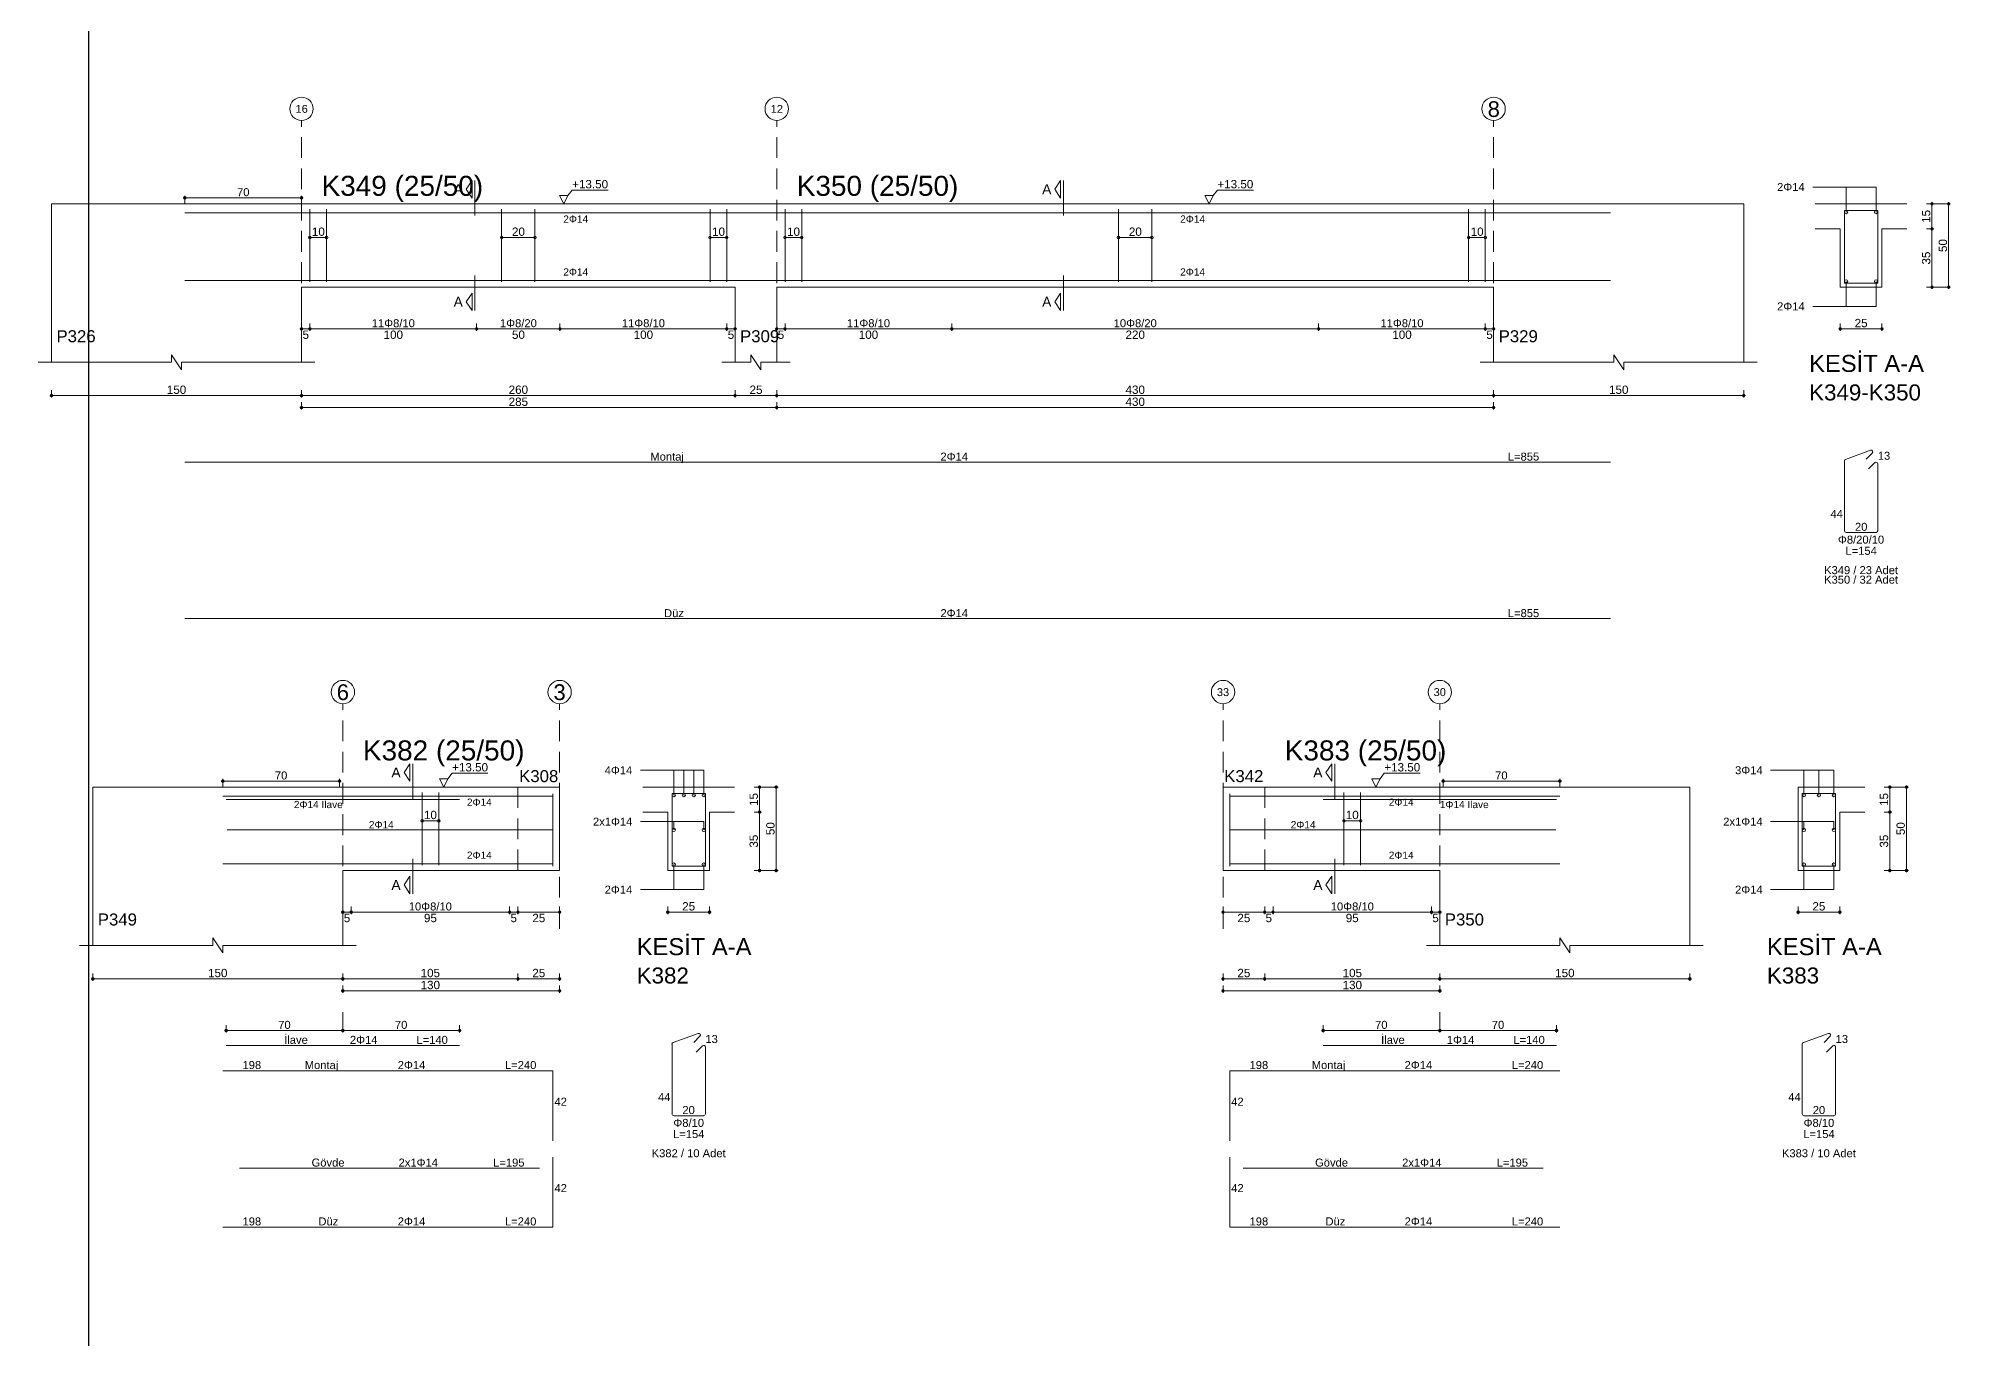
# Model space of a CAD drawing. Header units: millimetres. Extents: x 23801 to 80069, y 9628 to 14137.
# Drawn here: x 68158 to 69878, y 9637 to 10814 of the extents above; entities that cross this region are included whole.
import ezdxf

# ---------------------------------------------------------------- set-up
doc = ezdxf.new("R2010")
doc.units = ezdxf.units.MM
doc.linetypes.add('DASHDOT2', pattern=[12.7, 6.35, -3.175, 0, -3.175])
doc.linetypes.add('DASHED4', pattern=[18.75, 12.5, -6.25])
doc.layers.add('aks', color=251, linetype='DASHDOT2', lineweight=35)
for name, color, linetype in [('Donatı Topl. Uzun. Yazısı', 7, 'Continuous'), ('Donatı Uz. Yazısı', 7, 'Continuous'), ('Donatı Yazısı', 7, 'Continuous'), ('Donatı Çizgisi', 7, 'Continuous'), ('Kiriş', 7, 'Continuous'), ('Standart', 7, 'Continuous'), ('Ölçülendirme', 7, 'Continuous')]:
    doc.layers.add(name, color=color, linetype=linetype)
doc.styles.add('arial_1_18', font='arial.ttf', dxfattribs={"height": 0.2})

# ---------------------------------------------------------------- blocks, each defined once
blk = doc.blocks.new('IDE213Entity7553')
at = {"layer": 'aks', "color": 30, "linetype": 'DASHED4', "lineweight": 5}
for points in [[(22953.9, 2001.7), (22953.9, 2136.7)], [(23238.9, 2001.7), (23238.9, 2136.7)], [(23668.9, 2001.7), (23668.9, 2136.7)]]:
    blk.add_lwpolyline(points, dxfattribs=at)
at = {"layer": 'aks', "color": 1, "linetype": 'Continuous', "lineweight": 5}
for centre in [(22953.9, 2143.7), (23238.9, 2143.7), (23668.9, 2143.7)]:
    blk.add_circle(centre, 7, dxfattribs=at)
at = {"layer": 'Donatı Çizgisi', "color": 5, "linetype": 'Continuous', "lineweight": 5}
for points in [[(22883.9, 2081.3), (23738.9, 2081.3)], [(22958.9, 2039.9), (22958.9, 2083.5)], [(22968.9, 2039.9), (22968.9, 2083.5)], [(23073.9, 2039.9), (23073.9, 2083.5)], [(23093.9, 2039.9), (23093.9, 2083.5)], [(23198.9, 2039.9), (23198.9, 2083.5)], [(23208.9, 2039.9), (23208.9, 2083.5)], [(23243.9, 2039.9), (23243.9, 2083.5)], [(23253.9, 2039.9), (23253.9, 2083.5)], [(23443.9, 2039.9), (23443.9, 2083.5)], [(23463.9, 2039.9), (23463.9, 2083.5)], [(23653.9, 2039.9), (23653.9, 2083.5)], [(23663.9, 2039.9), (23663.9, 2083.5)], [(23879.3, 2039.2), (23879.3, 2082.8)], [(23879.3, 2082.8), (23899.3, 2082.8)], [(23899.3, 2039.2), (23899.3, 2082.8)], [(22883.9, 2040.7), (23738.9, 2040.7)], [(23879.3, 2039.2), (23899.3, 2039.2)], [(23880, 1933.4), (23895, 1938.9)], [(22883.9, 1931.7), (23738.9, 1931.7)], [(23879.3, 1890.6), (23879.3, 1932.5)], [(23892.4, 1933.6), (23896, 1937.2)], [(23893.8, 1927.7), (23897.5, 1931.5)], [(23899.3, 1890.6), (23899.3, 1930.7)], [(23880.3, 1889.6), (23898.3, 1889.6)], [(22883.9, 1837.9), (23738.9, 1837.9)]]:
    blk.add_lwpolyline(points, dxfattribs=at)
for centre in [(23880.3, 2081.8), (23898.3, 2081.8), (23880.3, 2040.2), (23898.3, 2040.2)]:
    blk.add_circle(centre, 1, dxfattribs=at)
for centre, start, end in [((23895.3, 1937.9), 315, 110), ((23880.3, 1932.5), 110, 180), ((23898.3, 1930.7), 0, 135), ((23880.3, 1890.6), 180, 270), ((23898.3, 1890.6), 270, 0)]:
    blk.add_arc(centre, 1.02, start, end, dxfattribs=at)
at = {"layer": 'Kiriş', "color": 1, "linetype": 'Continuous', "lineweight": 5}
for points in [[(22803.9, 2086.7), (23818.9, 2086.7)], [(22803.9, 1991.7), (22803.9, 2086.7)], [(23818.9, 1991.7), (23818.9, 2086.7)], [(23861.8, 2086.7), (23916.8, 2086.7)], [(23861.8, 2071.7), (23876.8, 2071.7)], [(23876.8, 2036.7), (23876.8, 2071.7)], [(23901.8, 2071.7), (23916.8, 2071.7)], [(23901.8, 2036.7), (23901.8, 2071.7)], [(22953.9, 2036.7), (23213.9, 2036.7)], [(22953.9, 1991.7), (22953.9, 2036.7)], [(23213.9, 1991.7), (23213.9, 2036.7)], [(23238.9, 2036.7), (23668.9, 2036.7)], [(23238.9, 1991.7), (23238.9, 2036.7)], [(23668.9, 1991.7), (23668.9, 2036.7)], [(23876.8, 2036.7), (23901.8, 2036.7)], [(22881.9, 1987.2), (22875.9, 1996.2)], [(22875.9, 1991.7), (22875.9, 1996.2)], [(23229.4, 1987.2), (23223.4, 1996.2)], [(23223.4, 1991.7), (23223.4, 1996.2)], [(23746.9, 1987.2), (23740.9, 1996.2)], [(23740.9, 1991.7), (23740.9, 1996.2)], [(22795.9, 1991.7), (22875.9, 1991.7)], [(22881.9, 1991.7), (22961.9, 1991.7)], [(22881.9, 1987.2), (22881.9, 1991.7)], [(23205.9, 1991.7), (23223.4, 1991.7)], [(23229.4, 1991.7), (23246.9, 1991.7)], [(23229.4, 1987.2), (23229.4, 1991.7)], [(23660.9, 1991.7), (23740.9, 1991.7)], [(23746.9, 1991.7), (23826.9, 1991.7)], [(23746.9, 1987.2), (23746.9, 1991.7)]]:
    blk.add_lwpolyline(points, dxfattribs=at)
at = {"layer": 'Ölçülendirme', "color": 1, "linetype": 'Continuous', "lineweight": 5}
for points in [[(23052.7, 2095.5), (23056.2, 2100.7)], [(23056.2, 2090.2), (23056.2, 2100.7)], [(23057.9, 2079.7), (23057.9, 2100.7)], [(23405.7, 2095.5), (23409.2, 2100.7)], [(23409.2, 2090.2), (23409.2, 2100.7)], [(23410.9, 2079.7), (23410.9, 2100.7)], [(22882.9, 2090.3), (22954.9, 2090.3)], [(22883.9, 2087.1), (22883.9, 2091.6)], [(22953.9, 2087.1), (22953.9, 2091.6)], [(23056.2, 2090.2), (23052.7, 2095.5)], [(23111.2, 2086.7), (23108.7, 2091.7)], [(23108.7, 2091.7), (23113.7, 2091.7)], [(23113.7, 2091.7), (23111.2, 2086.7)], [(23113.7, 2091.7), (23116.2, 2095)], [(23116.2, 2095), (23137.8, 2095)], [(23409.2, 2090.2), (23405.7, 2095.5)], [(23498.2, 2086.7), (23495.7, 2091.7)], [(23495.7, 2091.7), (23500.7, 2091.7)], [(23500.7, 2091.7), (23498.2, 2086.7)], [(23500.7, 2091.7), (23503.2, 2095)], [(23503.2, 2095), (23524.8, 2095)], [(23860.3, 2096.8), (23898.3, 2096.8)], [(23880.3, 2081.8), (23880.3, 2096.8)], [(23898.3, 2081.8), (23898.3, 2096.8)], [(23931.8, 2035.7), (23931.8, 2087.7)], [(23941.8, 2035.7), (23941.8, 2087.7)], [(23111.2, 2086.7), (23111.2, 2086.7)], [(23498.2, 2086.7), (23498.2, 2086.7)], [(23928.5, 2086.7), (23943, 2086.7)], [(22958.9, 2066.5), (22968.9, 2066.5)], [(23073.9, 2066.5), (23093.9, 2066.5)], [(23198.9, 2066.5), (23208.9, 2066.5)], [(23243.9, 2066.5), (23253.9, 2066.5)], [(23443.9, 2066.5), (23463.9, 2066.5)], [(23653.9, 2066.5), (23663.9, 2066.5)], [(23928.5, 2071.7), (23933, 2071.7)], [(23057.9, 2022.7), (23057.9, 2043.7)], [(23410.9, 2022.7), (23410.9, 2043.7)], [(23052.7, 2028), (23056.2, 2033.2)], [(23056.2, 2022.7), (23056.2, 2033.2)], [(23405.7, 2028), (23409.2, 2033.2)], [(23409.2, 2022.7), (23409.2, 2033.2)], [(23880.3, 2025.2), (23880.3, 2040.2)], [(23898.3, 2025.2), (23898.3, 2040.2)], [(23928.5, 2036.7), (23943, 2036.7)], [(23056.2, 2022.7), (23052.7, 2028)], [(23409.2, 2022.7), (23405.7, 2028)], [(23860.3, 2025.2), (23898.3, 2025.2)], [(22952.9, 2011.7), (23214.9, 2011.7)], [(22953.9, 2010.5), (22953.9, 2015)], [(22958.9, 2010.5), (22958.9, 2015)], [(23058.9, 2010.5), (23058.9, 2015)], [(23108.9, 2010.5), (23108.9, 2015)], [(23208.9, 2010.5), (23208.9, 2015)], [(23213.9, 2010.5), (23213.9, 2015)], [(23237.9, 2011.7), (23669.9, 2011.7)], [(23238.9, 2010.5), (23238.9, 2015)], [(23243.9, 2010.5), (23243.9, 2015)], [(23343.9, 2010.5), (23343.9, 2015)], [(23563.9, 2010.5), (23563.9, 2015)], [(23663.9, 2010.5), (23663.9, 2015)], [(23668.9, 2010.5), (23668.9, 2015)], [(23875.8, 2011.7), (23902.8, 2011.7)], [(23876.8, 2010.5), (23876.8, 2015)], [(23901.8, 2010.5), (23901.8, 2015)], [(22803.9, 1970.5), (22803.9, 1975)], [(22953.9, 1970.5), (22953.9, 1975)], [(23213.9, 1970.5), (23213.9, 1975)], [(23238.9, 1970.5), (23238.9, 1975)], [(23668.9, 1970.5), (23668.9, 1975)], [(23818.9, 1970.5), (23818.9, 1975)], [(22802.9, 1971.7), (23819.9, 1971.7)], [(22952.9, 1964.5), (23669.9, 1964.5)], [(22953.9, 1963.3), (22953.9, 1967.8)], [(23238.9, 1963.3), (23238.9, 1967.8)], [(23668.9, 1963.3), (23668.9, 1967.8)]]:
    blk.add_lwpolyline(points, dxfattribs=at)
for centre in [(22883.9, 2090.3), (22953.9, 2090.3), (23931.8, 2086.7), (23941.8, 2086.7), (22958.9, 2066.5), (22968.9, 2066.5), (23073.9, 2066.5), (23093.9, 2066.5), (23198.9, 2066.5), (23208.9, 2066.5), (23243.9, 2066.5), (23253.9, 2066.5), (23443.9, 2066.5), (23463.9, 2066.5), (23653.9, 2066.5), (23663.9, 2066.5), (23931.8, 2071.7), (23931.8, 2036.7), (23941.8, 2036.7), (22953.9, 2011.7), (22958.9, 2011.7), (22958.9, 2011.7), (23058.9, 2011.7), (23058.9, 2011.7), (23108.9, 2011.7), (23108.9, 2011.7), (23208.9, 2011.7), (23208.9, 2011.7), (23213.9, 2011.7), (23238.9, 2011.7), (23243.9, 2011.7), (23243.9, 2011.7), (23343.9, 2011.7), (23343.9, 2011.7), (23563.9, 2011.7), (23563.9, 2011.7), (23663.9, 2011.7), (23663.9, 2011.7), (23668.9, 2011.7), (23876.8, 2011.7), (23901.8, 2011.7), (22803.9, 1971.7), (22953.9, 1971.7), (22953.9, 1971.7), (22953.9, 1964.5), (23213.9, 1971.7), (23213.9, 1971.7), (23238.9, 1971.7), (23238.9, 1971.7), (23238.9, 1964.5), (23238.9, 1964.5), (23668.9, 1971.7), (23668.9, 1971.7), (23668.9, 1964.5), (23818.9, 1971.7)]:
    blk.add_circle(centre, 0.75, dxfattribs=at)
at = {"layer": 'aks', "color": 1, "linetype": 'Continuous', "lineweight": 5, "style": 'arial_1_18'}
for s, height, p in [('16', 4.73, (22950.3, 2141.3)), ('12', 4.73, (23235.3, 2141.3)), ('8', 9.45, (23665.3, 2138.8))]:
    blk.add_text(s, height=height, dxfattribs=at).set_placement(p)
at = {"layer": 'Donatı Topl. Uzun. Yazısı', "color": 1, "linetype": 'Continuous', "lineweight": 5, "style": 'arial_1_18'}
for s, p in [('L=855', (23677.4, 1932.7)), ('L=154', (23879.9, 1876.2)), ('L=855', (23677.4, 1838.8))]:
    blk.add_text(s, height=4.8, dxfattribs=at).set_placement(p)
at = {"layer": 'Donatı Uz. Yazısı', "color": 1, "linetype": 'Continuous', "lineweight": 5, "style": 'arial_1_18'}
for s, p in [('13', (23899.3, 1933.2)), ('44', (23870.9, 1898.3)), ('20', (23885.6, 1890.6))]:
    blk.add_text(s, height=4.8, dxfattribs=at).set_placement(p)
at = {"layer": 'Donatı Yazısı', "color": 5, "linetype": 'Continuous', "lineweight": 5, "style": 'arial_1_18'}
for s, p in [('2Φ14', (23838.9, 2094.4)), ('2Φ14', (23838.9, 2022.8)), ('2Φ14', (23337.1, 1932.7)), ('Φ8/20/10', (23875.4, 1882.9)), ('K349 / 23 Adet', (23867.1, 1864.6)), ('K350 / 32 Adet', (23867.1, 1858.9)), ('2Φ14', (23337.1, 1838.8))]:
    blk.add_text(s, height=4.8, dxfattribs=at).set_placement(p)
for p in [(23110.9, 2075.4), (23480.9, 2075.4), (23110.9, 2043.7), (23480.9, 2043.7)]:
    blk.add_text('2Φ14', height=4.32, rotation=360, dxfattribs=at).set_placement(p)
at = {"layer": 'Donatı Yazısı', "color": 1, "linetype": 'Continuous', "lineweight": 5, "style": 'arial_1_18'}
for s, p in [('Montaj', (23163.1, 1932.7)), ('Düz', (23171.3, 1838.8))]:
    blk.add_text(s, height=4.8, dxfattribs=at).set_placement(p)
at = {"layer": 'Kiriş', "color": 1, "linetype": 'Continuous', "lineweight": 5, "style": 'arial_1_18'}
for s, height, p in [('K349 (25/50)', 12, (22965.9, 2091.5)), ('K350 (25/50)', 12, (23250.9, 2091.5)), ('P326', 7.2, (22806.9, 2003.7)), ('P309', 7.2, (23216.9, 2003.7)), ('P329', 7.2, (23671.9, 2003.7)), ('KESİT A-A', 10.2, (23858.1, 1985.9)), ('K349-K350', 9.6, (23858.1, 1968.8))]:
    blk.add_text(s, height=height, dxfattribs=at).set_placement(p)
at = {"layer": 'Ölçülendirme', "color": 1, "linetype": 'Continuous', "lineweight": 5, "style": 'arial_1_18'}
for s, height, p in [('+13.50', 5, (23116.2, 2096)), ('+13.50', 5, (23503.2, 2096)), ('70', 4.8, (22915.2, 2091.3)), ('A', 5.95, (23045.1, 2092.5)), ('A', 5.95, (23398.1, 2092.5)), ('A', 5.95, (23045.1, 2025)), ('A', 5.95, (23398.1, 2025)), ('5', 5, (22954.5, 2005.7)), ('100', 5, (23003.1, 2005.7)), ('50', 5, (23080.1, 2005.7)), ('100', 5, (23153.1, 2005.7)), ('5', 5, (23209.5, 2005.7)), ('5', 5, (23239.5, 2005.7)), ('100', 5, (23288.1, 2005.7)), ('220', 5, (23448.1, 2005.7)), ('100', 5, (23608.1, 2005.7)), ('5', 5, (23664.5, 2005.7)), ('25', 5, (23885.4, 2012.7)), ('150', 5, (22873.1, 1972.7)), ('260', 5, (23078.1, 1972.7)), ('25', 5, (23222.6, 1972.7)), ('430', 5, (23448.1, 1972.7)), ('150', 5, (23738.1, 1972.7)), ('285', 5, (23078.1, 1965.5)), ('430', 5, (23448.1, 1965.5))]:
    blk.add_text(s, height=height, dxfattribs=at).set_placement(p)
for s, rotation, p in [('15', 90, (23930.8, 2075.3)), ('10', 360, (22960.1, 2067.5)), ('20', 360, (23080.1, 2067.5)), ('10', 360, (23200.1, 2067.5)), ('10', 360, (23245.1, 2067.5)), ('20', 360, (23450.1, 2067.5)), ('10', 360, (23655.1, 2067.5)), ('50', 90, (23940.8, 2057.8)), ('35', 90, (23930.8, 2050.3))]:
    blk.add_text(s, height=5, rotation=rotation, dxfattribs=at).set_placement(p)
at = {"layer": 'Ölçülendirme', "color": 5, "linetype": 'Continuous', "lineweight": 5, "style": 'arial_1_18'}
for s, p in [('11Φ8/10', (22996, 2012.7)), ('1Φ8/20', (23072.9, 2012.7)), ('11Φ8/10', (23146, 2012.7)), ('11Φ8/10', (23281, 2012.7)), ('10Φ8/20', (23441, 2012.7)), ('11Φ8/10', (23601, 2012.7))]:
    blk.add_text(s, height=4.8, dxfattribs=at).set_placement(p)
blk = doc.blocks.new('IDE213Entity7582')
at = {"layer": 'aks', "color": 30, "linetype": 'DASHED4', "lineweight": 5}
for points in [[(23102.5, 1648.6), (23102.5, 1783.6)], [(23232.5, 1648.6), (23232.5, 1783.6)], [(23102.5, 1587.6), (23102.5, 1598.6)]]:
    blk.add_lwpolyline(points, dxfattribs=at)
at = {"layer": 'aks', "color": 1, "linetype": 'Continuous', "lineweight": 5}
for centre in [(23102.5, 1790.6), (23232.5, 1790.6)]:
    blk.add_circle(centre, 7, dxfattribs=at)
at = {"layer": 'Donatı Çizgisi', "color": 5, "linetype": 'Continuous', "lineweight": 5}
for points in [[(23030.5, 1728.2), (23228.5, 1728.2)], [(23032.5, 1726.2), (23172.5, 1726.2)], [(23150, 1686.8), (23150, 1730.4)], [(23160, 1686.8), (23160, 1730.4)], [(23228.5, 1686.2), (23228.5, 1729.6)], [(23299.9, 1686.1), (23299.9, 1729.8)], [(23299.9, 1729.8), (23319.9, 1729.8)], [(23319.9, 1686.1), (23319.9, 1729.8)], [(23033, 1707.9), (23228, 1707.9)], [(23030.5, 1687.6), (23228.5, 1687.6)], [(23299.9, 1686.1), (23319.9, 1686.1)], [(23300.5, 1580.4), (23315.5, 1585.9)], [(23313, 1580.5), (23316.6, 1584.2)], [(23032.5, 1578.6), (23172.5, 1578.6)], [(23299.9, 1537.6), (23299.9, 1579.4)], [(23314.4, 1574.6), (23318.1, 1578.4)], [(23319.9, 1537.6), (23319.9, 1577.7)], [(23030.5, 1563.5), (23228.5, 1563.5)], [(23228.5, 1521.5), (23228.5, 1563.5)], [(23300.9, 1536.5), (23318.9, 1536.5)], [(23040.5, 1505), (23220.5, 1505)], [(23228.5, 1469.7), (23228.5, 1511.7)], [(23030.5, 1469.7), (23228.5, 1469.7)]]:
    blk.add_lwpolyline(points, dxfattribs=at)
for centre in [(23300.9, 1728.8), (23306.9, 1728.8), (23312.9, 1728.8), (23318.9, 1728.8), (23300.9, 1707.9), (23318.9, 1707.9), (23300.9, 1687.1), (23318.9, 1687.1)]:
    blk.add_circle(centre, 1, dxfattribs=at)
for centre, start, end in [((23315.9, 1584.9), 315, 110), ((23300.9, 1579.4), 110, 180), ((23318.9, 1577.7), 0, 135), ((23300.9, 1537.6), 180, 270), ((23318.9, 1537.6), 270, 0)]:
    blk.add_arc(centre, 1.02, start, end, dxfattribs=at)
at = {"layer": 'Kiriş', "color": 1, "linetype": 'Continuous', "lineweight": 5}
for points in [[(22952.5, 1733.6), (23232.5, 1733.6)], [(22952.5, 1638.6), (22952.5, 1733.6)], [(23232.5, 1683.6), (23232.5, 1733.6)], [(23282.4, 1733.6), (23337.4, 1733.6)], [(23282.4, 1718.6), (23297.4, 1718.6)], [(23297.4, 1683.6), (23297.4, 1718.6)], [(23322.4, 1718.6), (23337.4, 1718.6)], [(23322.4, 1683.6), (23322.4, 1718.6)], [(23102.5, 1683.6), (23232.5, 1683.6)], [(23102.5, 1638.6), (23102.5, 1683.6)], [(23297.4, 1683.6), (23322.4, 1683.6)], [(23030.5, 1634.1), (23024.5, 1643.1)], [(23024.5, 1638.6), (23024.5, 1643.1)], [(22944.5, 1638.6), (23024.5, 1638.6)], [(23030.5, 1638.6), (23110.5, 1638.6)], [(23030.5, 1634.1), (23030.5, 1638.6)]]:
    blk.add_lwpolyline(points, dxfattribs=at)
at = {"layer": 'Kiriş', "color": 1, "linetype": 'DASHED4', "lineweight": 5}
for points in [[(23207.5, 1683.6), (23207.5, 1733.6)], [(23232.5, 1683.6), (23232.5, 1733.6)]]:
    blk.add_lwpolyline(points, dxfattribs=at)
at = {"layer": 'Ölçülendirme', "color": 1, "linetype": 'Continuous', "lineweight": 5}
for points in [[(23139.2, 1742.4), (23142.7, 1747.6)], [(23142.7, 1737.1), (23142.7, 1747.6)], [(23144.5, 1726.6), (23144.5, 1747.6)], [(23280.9, 1743.8), (23318.9, 1743.8)], [(23300.9, 1728.8), (23300.9, 1743.8)], [(23306.9, 1728.8), (23306.9, 1743.8)], [(23312.9, 1728.8), (23312.9, 1743.8)], [(23318.9, 1728.8), (23318.9, 1743.8)], [(23029.5, 1737.2), (23101.5, 1737.2)], [(23030.5, 1734), (23030.5, 1738.5)], [(23100.5, 1734), (23100.5, 1738.5)], [(23142.7, 1737.1), (23139.2, 1742.4)], [(23163, 1733.6), (23160.5, 1738.6)], [(23160.5, 1738.6), (23165.5, 1738.6)], [(23165.5, 1738.6), (23163, 1733.6)], [(23163, 1733.6), (23163, 1733.6)], [(23165.5, 1738.6), (23168, 1742)], [(23168, 1742), (23189.5, 1742)], [(23349.1, 1733.6), (23363.6, 1733.6)], [(23352.4, 1682.6), (23352.4, 1734.6)], [(23362.4, 1682.6), (23362.4, 1734.6)], [(23150, 1713.4), (23160, 1713.4)], [(23280.9, 1712.9), (23318.9, 1712.9)], [(23300.9, 1707.9), (23300.9, 1712.9)], [(23318.9, 1707.9), (23318.9, 1712.9)], [(23349.1, 1718.6), (23353.6, 1718.6)], [(23144.5, 1669.6), (23144.5, 1690.6)], [(23300.9, 1672.1), (23300.9, 1687.1)], [(23318.9, 1672.1), (23318.9, 1687.1)], [(23139.2, 1674.9), (23142.7, 1680.1)], [(23142.7, 1669.6), (23139.2, 1674.9)], [(23142.7, 1669.6), (23142.7, 1680.1)], [(23349.1, 1683.6), (23363.6, 1683.6)], [(23280.9, 1672.1), (23318.9, 1672.1)], [(23101.5, 1658.6), (23233.5, 1658.6)], [(23102.5, 1657.4), (23102.5, 1661.9)], [(23107.5, 1657.4), (23107.5, 1661.9)], [(23202.5, 1657.4), (23202.5, 1661.9)], [(23207.5, 1657.4), (23207.5, 1661.9)], [(23232.5, 1657.4), (23232.5, 1661.9)], [(23296.4, 1658.6), (23323.4, 1658.6)], [(23297.4, 1657.4), (23297.4, 1661.9)], [(23322.4, 1657.4), (23322.4, 1661.9)], [(22951.5, 1618.6), (23233.5, 1618.6)], [(22952.5, 1617.4), (22952.5, 1621.9)], [(23102.5, 1617.4), (23102.5, 1621.9)], [(23207.5, 1617.4), (23207.5, 1621.9)], [(23232.5, 1617.4), (23232.5, 1621.9)], [(23101.5, 1611.4), (23233.5, 1611.4)], [(23102.5, 1610.2), (23102.5, 1614.7)], [(23232.5, 1610.2), (23232.5, 1614.7)], [(23031.5, 1587.6), (23103.5, 1587.6)], [(23032.5, 1586.4), (23032.5, 1590.9)], [(23101.5, 1587.6), (23173.5, 1587.6)], [(23102.5, 1586.4), (23102.5, 1590.9)], [(23102.5, 1586.4), (23102.5, 1590.9)], [(23172.5, 1586.4), (23172.5, 1590.9)]]:
    blk.add_lwpolyline(points, dxfattribs=at)
for centre in [(23030.5, 1737.2), (23100.5, 1737.2), (23352.4, 1733.6), (23362.4, 1733.6), (23150, 1713.4), (23160, 1713.4), (23352.4, 1718.6), (23352.4, 1683.6), (23362.4, 1683.6), (23102.5, 1658.6), (23107.5, 1658.6), (23107.5, 1658.6), (23202.5, 1658.6), (23202.5, 1658.6), (23207.5, 1658.6), (23207.5, 1658.6), (23232.5, 1658.6), (23297.4, 1658.6), (23322.4, 1658.6), (22952.5, 1618.6), (23102.5, 1618.6), (23102.5, 1618.6), (23207.5, 1618.6), (23207.5, 1618.6), (23232.5, 1618.6), (23102.5, 1611.4), (23232.5, 1611.4), (23032.5, 1587.6), (23102.5, 1587.6), (23102.5, 1587.6), (23172.5, 1587.6)]:
    blk.add_circle(centre, 0.75, dxfattribs=at)
at = {"layer": 'aks', "color": 1, "linetype": 'Continuous', "lineweight": 5, "style": 'arial_1_18'}
for s, p in [('6', (23098.8, 1785.8)), ('3', (23228.8, 1785.8))]:
    blk.add_text(s, height=9.45, dxfattribs=at).set_placement(p)
at = {"layer": 'Donatı Topl. Uzun. Yazısı', "color": 1, "linetype": 'Continuous', "lineweight": 5, "style": 'arial_1_18'}
for s, p in [('L=140', (23146.6, 1579.6)), ('L=240', (23199.7, 1564.5)), ('L=154', (23300.5, 1523.1)), ('L=195', (23192.6, 1506)), ('L=240', (23199.7, 1470.7))]:
    blk.add_text(s, height=4.8, dxfattribs=at).set_placement(p)
at = {"layer": 'Donatı Uz. Yazısı', "color": 1, "linetype": 'Continuous', "lineweight": 5, "style": 'arial_1_18'}
for s, p in [('13', (23319.9, 1580.1)), ('198', (23042.3, 1564.5)), ('44', (23291.5, 1545.3)), ('42', (23229.4, 1542.5)), ('20', (23306.1, 1537.5)), ('42', (23229.4, 1490.7)), ('198', (23042.3, 1470.7))]:
    blk.add_text(s, height=4.8, dxfattribs=at).set_placement(p)
at = {"layer": 'Donatı Yazısı', "color": 5, "linetype": 'Continuous', "lineweight": 5, "style": 'arial_1_18'}
for s, height, p in [('4Φ14', 4.8, (23259.5, 1741.3)), ('2Φ14 İlave', 4.32, (23073.1, 1721)), ('2x1Φ14', 4.8, (23252.5, 1710.5)), ('2Φ14', 4.8, (23259.5, 1669.7)), ('2Φ14', 4.8, (23106.7, 1579.6)), ('2Φ14', 4.8, (23135.4, 1564.5)), ('Φ8/10', 4.8, (23300.7, 1529.8)), ('K382 / 10 Adet', 4.8, (23287.7, 1511.6)), ('2x1Φ14', 4.8, (23135.9, 1506)), ('2Φ14', 4.8, (23135.4, 1470.7))]:
    blk.add_text(s, height=height, dxfattribs=at).set_placement(p)
for p in [(23176.9, 1722.4), (23118.1, 1708.9), (23176.9, 1690.6)]:
    blk.add_text('2Φ14', height=4.32, rotation=360, dxfattribs=at).set_placement(p)
at = {"layer": 'Donatı Yazısı', "color": 1, "linetype": 'Continuous', "lineweight": 5, "style": 'arial_1_18'}
for s, p in [('İlave', (23067.3, 1579.6)), ('Montaj', (23079.6, 1564.5)), ('Gövde', (23083.7, 1506)), ('Düz', (23087.8, 1470.7))]:
    blk.add_text(s, height=4.8, dxfattribs=at).set_placement(p)
at = {"layer": 'Kiriş', "color": 1, "linetype": 'Continuous', "lineweight": 5, "style": 'arial_1_18'}
for s, height, p in [('K382 (25/50)', 12, (23114.5, 1749.6)), ('K308', 7.2, (23208.2, 1736.6)), ('P349', 7.2, (22955.5, 1650.6)), ('KESİT A-A', 10.2, (23278.7, 1632.8)), ('K382', 9.6, (23278.7, 1615.8))]:
    blk.add_text(s, height=height, dxfattribs=at).set_placement(p)
at = {"layer": 'Ölçülendirme', "color": 1, "linetype": 'Continuous', "lineweight": 5, "style": 'arial_1_18'}
for s, height, p in [('A', 5.95, (23131.6, 1739.4)), ('+13.50', 5, (23168, 1743)), ('70', 4.8, (23061.7, 1738.2)), ('A', 5.95, (23131.6, 1671.9)), ('25', 5, (23306, 1659.6)), ('5', 5, (23103, 1652.6)), ('95', 5, (23151.1, 1652.6)), ('5', 5, (23203, 1652.6)), ('25', 5, (23216.1, 1652.6)), ('150', 5, (23021.6, 1619.6)), ('105', 5, (23149.1, 1619.6)), ('130', 5, (23149.1, 1612.4)), ('25', 5, (23216.1, 1619.6))]:
    blk.add_text(s, height=height, dxfattribs=at).set_placement(p)
for s, rotation, p in [('15', 90, (23351.4, 1722.3)), ('10', 360, (23151.1, 1714.4)), ('50', 90, (23361.4, 1704.8)), ('35', 90, (23351.4, 1697.3))]:
    blk.add_text(s, height=5, rotation=rotation, dxfattribs=at).set_placement(p)
at = {"layer": 'Ölçülendirme', "color": 5, "linetype": 'Continuous', "lineweight": 5, "style": 'arial_1_18'}
for s, p in [('10Φ8/10', (23142, 1659.6)), ('70', (23063.7, 1588.6)), ('70', (23133.7, 1588.6))]:
    blk.add_text(s, height=4.8, dxfattribs=at).set_placement(p)
blk = doc.blocks.new('IDE213Entity7583')
at = {"layer": 'aks', "color": 30, "linetype": 'DASHED4', "lineweight": 5}
for points in [[(23630.4, 1648.6), (23630.4, 1783.6)], [(23760.4, 1648.6), (23760.4, 1783.6)], [(23760.4, 1587.6), (23760.4, 1598.6)]]:
    blk.add_lwpolyline(points, dxfattribs=at)
at = {"layer": 'aks', "color": 1, "linetype": 'Continuous', "lineweight": 5}
for centre in [(23630.4, 1790.6), (23760.4, 1790.6)]:
    blk.add_circle(centre, 7, dxfattribs=at)
at = {"layer": 'Donatı Çizgisi', "color": 5, "linetype": 'Continuous', "lineweight": 5}
for points in [[(23634.4, 1686.2), (23634.4, 1729.6)], [(23634.4, 1728.2), (23832.4, 1728.2)], [(23690.4, 1726.2), (23830.4, 1726.2)], [(23702.9, 1686.8), (23702.9, 1730.4)], [(23712.9, 1686.8), (23712.9, 1730.4)], [(23977.8, 1686.1), (23977.8, 1729.8)], [(23977.8, 1729.8), (23997.8, 1729.8)], [(23997.8, 1686.1), (23997.8, 1729.8)], [(23634.9, 1707.9), (23829.9, 1707.9)], [(23634.4, 1687.6), (23832.4, 1687.6)], [(23977.8, 1686.1), (23997.8, 1686.1)], [(23978.5, 1580.4), (23993.5, 1585.9)], [(23990.9, 1580.5), (23994.5, 1584.2)], [(23690.4, 1578.6), (23830.4, 1578.6)], [(23977.8, 1537.6), (23977.8, 1579.4)], [(23992.3, 1574.6), (23996.1, 1578.4)], [(23997.8, 1537.6), (23997.8, 1577.7)], [(23634.4, 1521.5), (23634.4, 1563.5)], [(23634.4, 1563.5), (23832.4, 1563.5)], [(23978.8, 1536.5), (23996.8, 1536.5)], [(23634.4, 1469.7), (23634.4, 1511.7)], [(23642.4, 1505), (23822.4, 1505)], [(23634.4, 1469.7), (23832.4, 1469.7)]]:
    blk.add_lwpolyline(points, dxfattribs=at)
for centre in [(23978.8, 1728.8), (23987.8, 1728.8), (23996.8, 1728.8), (23978.8, 1707.9), (23996.8, 1707.9), (23978.8, 1687.1), (23996.8, 1687.1)]:
    blk.add_circle(centre, 1, dxfattribs=at)
for centre, start, end in [((23993.8, 1584.9), 315, 110), ((23978.8, 1579.4), 110, 180), ((23996.8, 1577.7), 0, 135), ((23978.8, 1537.6), 180, 270), ((23996.8, 1537.6), 270, 0)]:
    blk.add_arc(centre, 1.02, start, end, dxfattribs=at)
at = {"layer": 'Kiriş', "color": 1, "linetype": 'Continuous', "lineweight": 5}
for points in [[(23630.4, 1733.6), (23910.4, 1733.6)], [(23630.4, 1683.6), (23630.4, 1733.6)], [(23910.4, 1638.6), (23910.4, 1733.6)], [(23975.3, 1683.6), (23975.3, 1733.6)], [(23975.3, 1733.6), (24015.3, 1733.6)], [(24000.3, 1718.6), (24015.3, 1718.6)], [(24000.3, 1683.6), (24000.3, 1718.6)], [(23630.4, 1683.6), (23760.4, 1683.6)], [(23760.4, 1638.6), (23760.4, 1683.6)], [(23975.3, 1683.6), (24000.3, 1683.6)], [(23838.4, 1634.1), (23832.4, 1643.1)], [(23832.4, 1638.6), (23832.4, 1643.1)], [(23752.4, 1638.6), (23832.4, 1638.6)], [(23838.4, 1638.6), (23918.4, 1638.6)], [(23838.4, 1634.1), (23838.4, 1638.6)]]:
    blk.add_lwpolyline(points, dxfattribs=at)
at = {"layer": 'Kiriş', "color": 1, "linetype": 'DASHED4', "lineweight": 5}
for points in [[(23630.4, 1683.6), (23630.4, 1733.6)], [(23655.4, 1683.6), (23655.4, 1733.6)]]:
    blk.add_lwpolyline(points, dxfattribs=at)
at = {"layer": 'Ölçülendirme', "color": 1, "linetype": 'Continuous', "lineweight": 5}
for points in [[(23692.1, 1742.4), (23695.6, 1747.6)], [(23695.6, 1737.1), (23695.6, 1747.6)], [(23697.4, 1726.6), (23697.4, 1747.6)], [(23958.8, 1743.8), (23996.8, 1743.8)], [(23978.8, 1728.8), (23978.8, 1743.8)], [(23987.8, 1728.8), (23987.8, 1743.8)], [(23996.8, 1728.8), (23996.8, 1743.8)], [(23695.6, 1737.1), (23692.1, 1742.4)], [(23722.1, 1733.6), (23719.6, 1738.6)], [(23719.6, 1738.6), (23724.6, 1738.6)], [(23724.6, 1738.6), (23722.1, 1733.6)], [(23722.1, 1733.6), (23722.1, 1733.6)], [(23724.6, 1738.6), (23727.1, 1742)], [(23727.1, 1742), (23748.7, 1742)], [(23761.4, 1737.2), (23833.4, 1737.2)], [(23762.4, 1734), (23762.4, 1738.5)], [(23832.4, 1734), (23832.4, 1738.5)], [(24027, 1733.6), (24041.5, 1733.6)], [(24030.3, 1682.6), (24030.3, 1734.6)], [(24040.3, 1682.6), (24040.3, 1734.6)], [(23702.9, 1713.4), (23712.9, 1713.4)], [(23958.8, 1712.9), (23996.8, 1712.9)], [(23978.8, 1707.9), (23978.8, 1712.9)], [(23996.8, 1707.9), (23996.8, 1712.9)], [(24027, 1718.6), (24031.5, 1718.6)], [(23697.4, 1669.6), (23697.4, 1690.6)], [(23978.8, 1672.1), (23978.8, 1687.1)], [(23996.8, 1672.1), (23996.8, 1687.1)], [(23692.1, 1674.9), (23695.6, 1680.1)], [(23695.6, 1669.6), (23692.1, 1674.9)], [(23695.6, 1669.6), (23695.6, 1680.1)], [(24027, 1683.6), (24041.5, 1683.6)], [(23958.8, 1672.1), (23996.8, 1672.1)], [(23629.4, 1658.6), (23761.4, 1658.6)], [(23630.4, 1657.4), (23630.4, 1661.9)], [(23655.4, 1657.4), (23655.4, 1661.9)], [(23660.4, 1657.4), (23660.4, 1661.9)], [(23755.4, 1657.4), (23755.4, 1661.9)], [(23760.4, 1657.4), (23760.4, 1661.9)], [(23974.3, 1658.6), (24001.3, 1658.6)], [(23975.3, 1657.4), (23975.3, 1661.9)], [(24000.3, 1657.4), (24000.3, 1661.9)], [(23629.4, 1618.6), (23911.4, 1618.6)], [(23630.4, 1617.4), (23630.4, 1621.9)], [(23655.4, 1617.4), (23655.4, 1621.9)], [(23760.4, 1617.4), (23760.4, 1621.9)], [(23910.4, 1617.4), (23910.4, 1621.9)], [(23629.4, 1611.4), (23761.4, 1611.4)], [(23630.4, 1610.2), (23630.4, 1614.7)], [(23760.4, 1610.2), (23760.4, 1614.7)], [(23689.4, 1587.6), (23761.4, 1587.6)], [(23690.4, 1586.4), (23690.4, 1590.9)], [(23759.4, 1587.6), (23831.4, 1587.6)], [(23760.4, 1586.4), (23760.4, 1590.9)], [(23760.4, 1586.4), (23760.4, 1590.9)], [(23830.4, 1586.4), (23830.4, 1590.9)]]:
    blk.add_lwpolyline(points, dxfattribs=at)
for centre in [(23762.4, 1737.2), (23832.4, 1737.2), (24030.3, 1733.6), (24040.3, 1733.6), (23702.9, 1713.4), (23712.9, 1713.4), (24030.3, 1718.6), (24030.3, 1683.6), (24040.3, 1683.6), (23630.4, 1658.6), (23655.4, 1658.6), (23655.4, 1658.6), (23660.4, 1658.6), (23660.4, 1658.6), (23755.4, 1658.6), (23755.4, 1658.6), (23760.4, 1658.6), (23975.3, 1658.6), (24000.3, 1658.6), (23630.4, 1618.6), (23655.4, 1618.6), (23655.4, 1618.6), (23760.4, 1618.6), (23760.4, 1618.6), (23910.4, 1618.6), (23630.4, 1611.4), (23760.4, 1611.4), (23690.4, 1587.6), (23760.4, 1587.6), (23760.4, 1587.6), (23830.4, 1587.6)]:
    blk.add_circle(centre, 0.75, dxfattribs=at)
at = {"layer": 'aks', "color": 1, "linetype": 'Continuous', "lineweight": 5, "style": 'arial_1_18'}
for s, p in [('33', (23626.7, 1788.2)), ('30', (23756.7, 1788.2))]:
    blk.add_text(s, height=4.73, dxfattribs=at).set_placement(p)
at = {"layer": 'Donatı Topl. Uzun. Yazısı', "color": 1, "linetype": 'Continuous', "lineweight": 5, "style": 'arial_1_18'}
for s, p in [('L=140', (23804.5, 1579.6)), ('L=240', (23803.6, 1564.5)), ('L=154', (23978.4, 1523.1)), ('L=195', (23794.5, 1506)), ('L=240', (23803.6, 1470.7))]:
    blk.add_text(s, height=4.8, dxfattribs=at).set_placement(p)
at = {"layer": 'Donatı Uz. Yazısı', "color": 1, "linetype": 'Continuous', "lineweight": 5, "style": 'arial_1_18'}
for s, p in [('13', (23997.8, 1580.1)), ('198', (23646.3, 1564.5)), ('44', (23969.4, 1545.3)), ('42', (23635.3, 1542.5)), ('20', (23984.1, 1537.5)), ('42', (23635.3, 1490.7)), ('198', (23646.3, 1470.7))]:
    blk.add_text(s, height=4.8, dxfattribs=at).set_placement(p)
at = {"layer": 'Donatı Yazısı', "color": 5, "linetype": 'Continuous', "lineweight": 5, "style": 'arial_1_18'}
for s, height, p in [('3Φ14', 4.8, (23937.5, 1741.3)), ('1Φ14 İlave', 4.32, (23760.4, 1721)), ('2x1Φ14', 4.8, (23930.4, 1710.5)), ('2Φ14', 4.8, (23937.5, 1669.7)), ('1Φ14', 4.8, (23764.6, 1579.6)), ('2Φ14', 4.8, (23739.3, 1564.5)), ('Φ8/10', 4.8, (23978.6, 1529.8)), ('K383 / 10 Adet', 4.8, (23965.6, 1511.6)), ('2x1Φ14', 4.8, (23737.8, 1506)), ('2Φ14', 4.8, (23739.3, 1470.7))]:
    blk.add_text(s, height=height, dxfattribs=at).set_placement(p)
for p in [(23729.8, 1722.4), (23671, 1708.9), (23729.8, 1690.6)]:
    blk.add_text('2Φ14', height=4.32, rotation=360, dxfattribs=at).set_placement(p)
at = {"layer": 'Donatı Yazısı', "color": 1, "linetype": 'Continuous', "lineweight": 5, "style": 'arial_1_18'}
for s, p in [('İlave', (23725.2, 1579.6)), ('Montaj', (23683.6, 1564.5)), ('Gövde', (23685.6, 1506)), ('Düz', (23691.8, 1470.7))]:
    blk.add_text(s, height=4.8, dxfattribs=at).set_placement(p)
at = {"layer": 'Kiriş', "color": 1, "linetype": 'Continuous', "lineweight": 5, "style": 'arial_1_18'}
for s, height, p in [('K383 (25/50)', 12, (23667.4, 1749.6)), ('K342', 7.2, (23631.1, 1736.6)), ('P350', 7.2, (23763.4, 1650.6)), ('KESİT A-A', 10.2, (23956.6, 1632.8)), ('K383', 9.6, (23956.6, 1615.8))]:
    blk.add_text(s, height=height, dxfattribs=at).set_placement(p)
at = {"layer": 'Ölçülendirme', "color": 1, "linetype": 'Continuous', "lineweight": 5, "style": 'arial_1_18'}
for s, height, p in [('A', 5.95, (23684.5, 1739.4)), ('+13.50', 5, (23727.1, 1743)), ('70', 4.8, (23793.6, 1738.2)), ('A', 5.95, (23684.5, 1671.9)), ('25', 5, (23983.9, 1659.6)), ('25', 5, (23639, 1652.6)), ('5', 5, (23655.9, 1652.6)), ('95', 5, (23704, 1652.6)), ('5', 5, (23755.9, 1652.6)), ('25', 5, (23639, 1619.6)), ('105', 5, (23702.1, 1619.6)), ('130', 5, (23702.1, 1612.4)), ('150', 5, (23829.6, 1619.6))]:
    blk.add_text(s, height=height, dxfattribs=at).set_placement(p)
for s, rotation, p in [('15', 90, (24029.3, 1722.3)), ('10', 360, (23704, 1714.4)), ('50', 90, (24039.3, 1704.8)), ('35', 90, (24029.3, 1697.3))]:
    blk.add_text(s, height=5, rotation=rotation, dxfattribs=at).set_placement(p)
at = {"layer": 'Ölçülendirme', "color": 5, "linetype": 'Continuous', "lineweight": 5, "style": 'arial_1_18'}
for s, p in [('10Φ8/10', (23695, 1659.6)), ('70', (23721.6, 1588.6)), ('70', (23791.6, 1588.6))]:
    blk.add_text(s, height=4.8, dxfattribs=at).set_placement(p)

msp = doc.modelspace()

# ---------------------------------------------------------------- linework, layer by layer
msp.add_line((68202.9, 14137.3), (68202.9, 9637.3))

# ---------------------------------------------------------------- block references
at = {"layer": 'Standart', "xscale": 1.5, "yscale": 1.5, "zscale": 1.5}
for name, p in [('IDE213Entity7553', (33963.8, 7534.6)), ('IDE213Entity7582', (33778.1, 7539.5)), ('IDE213Entity7583', (33778.1, 7539.5))]:
    msp.add_blockref(name, p, dxfattribs=at)

doc.saveas('drawing.dxf')
